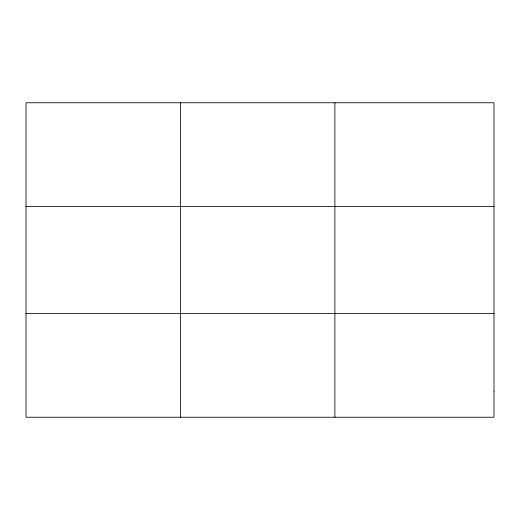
<?xml version="1.0" encoding="UTF-8"?>
<svg xmlns="http://www.w3.org/2000/svg" width="520" height="520" viewBox="0 0 520 520"><rect width="100%" height="100%" fill="white"/><g stroke="black" fill="none" stroke-linecap="round" stroke-linejoin="round"><path stroke-width="0.78" d="M180.44 417.228L180.44 102.772M334.88 417.228L334.88 102.772M26 206.544L494 206.544M26 313.456L494 313.456M494 391.287L494 417.228L26 417.228L26 102.772L494 102.772L494 391.287"/></g></svg>
